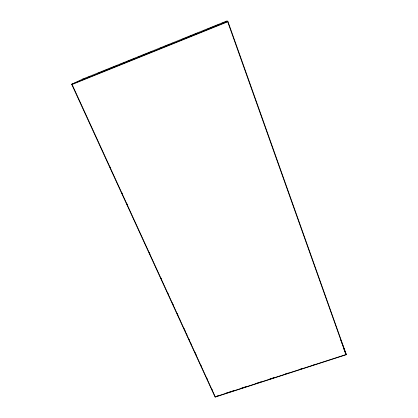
<?xml version="1.0" encoding="UTF-8"?>
<svg xmlns="http://www.w3.org/2000/svg" width="418" height="418" viewBox="0 0 418 418"><rect width="100%" height="100%" fill="white"/><g stroke="black" fill="none" stroke-linecap="round" stroke-linejoin="round"><path stroke-width="0.63" d="M72.183 84.436L227.685 21.804L345.994 354.553L215.26 396.802L219.596 395.235M82.623 79.122L227.068 20.9L227.883 21.334L346.344 354.694L215.103 397.1L71.656 84.274L82.9 79.007L83.036 79.305L86.056 78.088M87.263 77.596L89.076 76.865M97.54 73.458L99.353 72.727M101.773 71.755L103.586 71.023M104.793 70.532L107.813 69.315M109.025 68.829L113.858 66.88M115.671 66.148L116.883 65.663M119.297 64.691L121.11 63.959M123.529 62.982L125.343 62.251M126.549 61.765L129.575 60.547M130.782 60.061L135.615 58.112M138.034 57.141L139.847 56.409M141.059 55.918L144.079 54.701M145.286 54.215L147.099 53.483M148.312 52.997L151.332 51.78M159.791 48.368L161.604 47.642M164.023 46.664L165.836 45.933M167.048 45.447L170.069 44.23M171.275 43.744L173.089 43.012M181.553 39.6L183.366 38.869M185.78 37.897L187.593 37.165M188.805 36.679L191.825 35.462M193.038 34.976L197.871 33.027M203.31 30.833L205.123 30.101M207.542 29.129L209.355 28.398M210.562 27.912L213.588 26.695M214.795 26.203L219.628 24.254M221.441 23.528L223.86 22.551M225.067 22.065L226.88 21.334M71.656 84.274L227.883 21.334M225.788 393.233L233.84 390.631M241.27 388.228L246.845 386.425M255.513 383.625L261.088 381.822M269.762 379.021L274.093 377.621M285.243 374.016L288.336 373.013M299.487 369.413L302.585 368.41M313.73 364.81L315.59 364.209M109.991 166.939L110.535 168.125M121.685 192.458L122.228 193.644M126.581 203.143L127.401 204.924M149.158 252.404L149.978 254.186M160.585 277.333L161.672 279.71M167.655 292.767L168.203 293.953M172.279 302.857L173.371 305.229M177.18 313.542L177.995 315.318M179.353 318.286L179.897 319.477M183.977 328.381L185.064 330.753M186.428 333.721L186.971 334.907M188.873 339.061L189.688 340.842M191.052 343.81L191.596 344.996M194.856 352.118L196.763 356.277M200.572 364.585L201.387 366.367M206.555 377.642L207.641 380.014M211.451 388.327L212.266 390.109M71.959 84.154L215.354 397.016M340.367 338.988L346.344 354.694M343.7 348.518L345.764 353.952"/></g></svg>
